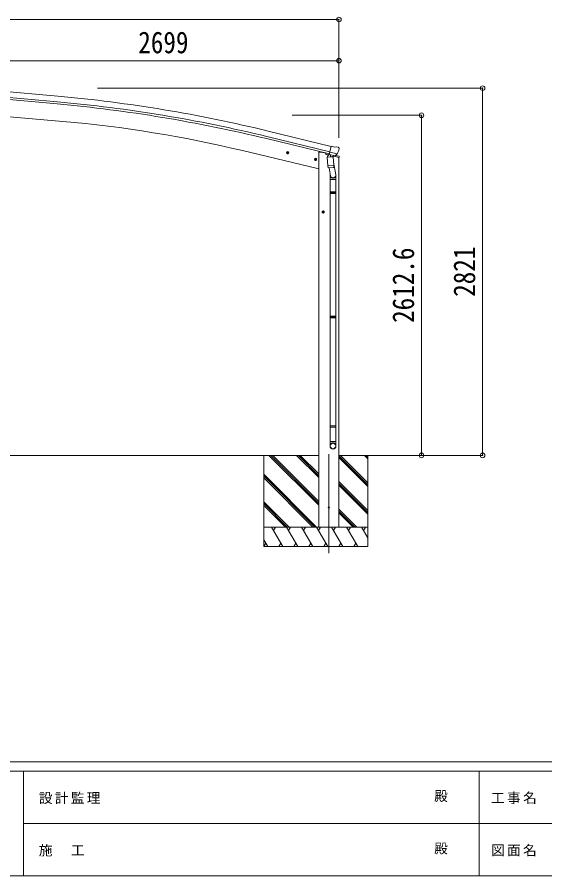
# Model space of a CAD drawing. Units: millimetres at full size. Extents: x -9783 to 33754, y -10064 to 6752.
# Drawn here: x -4018 to 36, y -6828 to -233 of the extents above; entities that cross this region are included whole.
import ezdxf
from ezdxf.enums import TextEntityAlignment as Align

# ---------------------------------------------------------------- set-up
doc = ezdxf.new("R2010")
doc.units = ezdxf.units.MM
doc.header["$LTSCALE"] = 35
doc.header["$PDMODE"] = 32
doc.header["$PDSIZE"] = 35
for name, color, linetype, lineweight in [('0-0_0', 7, 'Continuous', 9), ('0-1_本体', 4, 'Continuous', 9), ('0-2_部品', 7, 'Continuous', 9), ('0-8_PARTS2', 2, 'Continuous', 9), ('0-A_寸法', 6, 'Continuous', 9), ('F-0_240', 7, 'Continuous', 9)]:
    doc.layers.add(name, color=color, linetype=linetype, lineweight=lineweight)
doc.styles.add('ＭＳ ゴシック', font='')
doc.styles.get('ＭＳ ゴシック').set_extended_font_data('MS Gothic')

msp = doc.modelspace()

# ---------------------------------------------------------------- linework, layer by layer
at = {"layer": '0-0_0', "color": 6}
for p, q in [((-442.19, -3599.05), (-442.19, -778.05)), ((-911.2, -986.45), (-911.2, -3599.05))]:
    msp.add_line(p, q, dxfattribs=at)
at = {"layer": '0-0_0'}
for p, q in [((-6804.03, -3599.05), (-1700.78, -3599.05)), ((-2123.03, -3599.05), (-2123.03, -4299.05)), ((-1700.78, -3981.31), (-2083.04, -3599.05)), ((-1700.78, -3967.17), (-2068.9, -3599.05)), ((-1700.78, -3953.03), (-2054.76, -3599.05)), ((-1700.78, -3769.18), (-1870.91, -3599.05)), ((-1700.78, -3755.04), (-1856.77, -3599.05)), ((-1700.78, -3740.9), (-1842.62, -3599.05)), ((-948.94, -3599.05), (-1545.28, -3599.05)), ((-1323.03, -3824.42), (-1545.28, -3602.17)), ((-1323.03, -3838.56), (-1545.28, -3616.32)), ((-1323.03, -3810.28), (-1534.26, -3599.05)), ((-1323.03, -3626.43), (-1350.41, -3599.05)), ((-1323.03, -3612.29), (-1336.27, -3599.05)), ((-1323.03, -3599.05), (-1323.03, -4299.05)), ((-1716.88, -4149.05), (-2123.03, -3742.91)), ((-1731.03, -4149.05), (-2123.03, -3757.05)), ((-1745.17, -4149.05), (-2123.03, -3771.2)), ((-1323.03, -4022.41), (-1545.28, -3800.16)), ((-1323.03, -4036.55), (-1545.28, -3814.3)), ((-1323.03, -4050.7), (-1545.28, -3828.45)), ((-1929.02, -4149.05), (-2123.03, -3955.04)), ((-1943.16, -4149.05), (-2123.03, -3969.19)), ((-1957.3, -4149.05), (-2123.03, -3983.33)), ((-1408.52, -4149.05), (-1545.28, -4012.29)), ((-1422.66, -4149.05), (-1545.28, -4026.44)), ((-1436.8, -4149.05), (-1545.28, -4040.58)), ((-2123.03, -4149.05), (-1323.03, -4149.05)), ((-1977.64, -4299.05), (-2064.25, -4149.05)), ((-2049.25, -4175.03), (-2034.24, -4149.05)), ((-1862.17, -4299.05), (-1948.78, -4149.05)), ((-1918.78, -4149.05), (-1933.78, -4175.03)), ((-1746.7, -4299.05), (-1833.31, -4149.05)), ((-1818.3, -4175.03), (-1803.3, -4149.05)), ((-1631.23, -4299.05), (-1717.84, -4149.05)), ((-1702.83, -4175.03), (-1687.83, -4149.05)), ((-1515.76, -4299.05), (-1602.37, -4149.05)), ((-1587.36, -4175.03), (-1572.36, -4149.05)), ((-1400.29, -4299.05), (-1486.9, -4149.05)), ((-1471.89, -4175.03), (-1456.89, -4149.05)), ((-1323.03, -4232.88), (-1371.43, -4149.05)), ((-1356.42, -4175.03), (-1341.42, -4149.05)), ((-2108.11, -4273.07), (-2123.11, -4299.05)), ((-2093.11, -4299.05), (-2123.03, -4247.24)), ((-1992.64, -4273.07), (-2007.64, -4299.05)), ((-1877.17, -4273.07), (-1892.17, -4299.05)), ((-1761.7, -4273.07), (-1776.7, -4299.05)), ((-1646.23, -4273.07), (-1661.23, -4299.05)), ((-1530.76, -4273.07), (-1545.76, -4299.05)), ((-1415.29, -4273.07), (-1430.29, -4299.05)), ((-1323.03, -4299.05), (-2123.03, -4299.05))]:
    msp.add_line(p, q, dxfattribs=at)
at = {"layer": '0-1_本体'}
for p, q in [((-4187.49, -856.42), (-3710.16, -899.6)), ((-4186.02, -839.64), (-3708.64, -882.84)), ((-4182.26, -796.65), (-3704.75, -839.85)), ((-3667.95, -1033.47), (-4205.89, -986.41)), ((-1605.42, -1225.46), (-2088.3, -1107.98)), ((-1619.43, -1283.81), (-2102.49, -1166.32)), ((-1615.5, -1267.43), (-2098.51, -1149.96)), ((-1700.9, -1399.05), (-2286.58, -1258.44)), ((-1700.9, -1269.05), (-1680.9, -1269.05)), ((-1700.9, -1269.05), (-1700.9, -4149.05)), ((-1680.9, -1269.05), (-1647.39, -1277.1)), ((-1545.4, -1308.76), (-1545.4, -4149.05)), ((-1676.4, -1728.55), (-1656.4, -1728.55)), ((-1672.9, -1724.8), (-1666.4, -1721.05)), ((-1666.4, -1738.55), (-1666.4, -1718.55)), ((-1666.4, -1721.05), (-1659.9, -1724.8)), ((-1659.9, -1732.3), (-1666.4, -1736.06)), ((-1659.9, -1724.8), (-1659.9, -1732.3))]:
    msp.add_line(p, q, dxfattribs=at)
msp.add_lwpolyline([(-1666.4, -1736.06), (-1672.9, -1732.3), (-1672.9, -1724.8)], dxfattribs=at)
for radius in [8.5, 7.7, 6.5]:
    msp.add_circle((-1666.4, -1728.55), radius, dxfattribs=at)
for centre, radius, start, end in [((-4700.88, -11849.86), 11054.98, 76.33027, 84.83134), ((-4700.88, -11849.86), 10994.98, 76.33027, 84.83026), ((-4700.88, -11849.86), 11011.82, 76.33027, 84.83026), ((-4490.93, -10440.25), 9442.71, 76.5, 84.99999)]:
    msp.add_arc(centre, radius, start, end, dxfattribs=at)
at = {"layer": '0-2_部品'}
for p, q in [((-1578.9, -1231.29), (-1604.83, -1225.06)), ((-1578.9, -1231.29), (-1565.64, -1228.59)), ((-1551.16, -1231.78), (-1564.34, -1228.61)), ((-1548.06, -1234.03), (-1544.2, -1240.32)), ((-1543.84, -1242.6), (-1544.12, -1243.75)), ((-1929.51, -1276.8), (-1948.96, -1272.13)), ((-1946.53, -1272.71), (-1941.36, -1267.26)), ((-1944.4, -1279.91), (-1946.53, -1272.71)), ((-1941.57, -1284.18), (-1936.9, -1264.74)), ((-1941.36, -1267.26), (-1934.07, -1269.02)), ((-1934.07, -1269.02), (-1931.93, -1276.21)), ((-1732.61, -1324.07), (-1727.44, -1318.62)), ((-1727.65, -1335.54), (-1722.98, -1316.09)), ((-1727.44, -1318.62), (-1720.14, -1320.37)), ((-1647.27, -1278.58), (-1647.27, -1281.89)), ((-1624.55, -1291.29), (-1643.43, -1286.75)), ((-1634.97, -1308.46), (-1589.28, -1305.27)), ((-1630.3, -1375.3), (-1634.97, -1308.46)), ((-1620.55, -1286.69), (-1633.87, -1302.01)), ((-1633.87, -1302.01), (-1633.42, -1308.35)), ((-1619.61, -1286.63), (-1620.55, -1286.69)), ((-1616.53, -1289.1), (-1618.05, -1288.73)), ((-1579.82, -1297.91), (-1616.53, -1289.1)), ((-1557.89, -1282.91), (-1615.4, -1269.1)), ((-1610.57, -1290.92), (-1609.55, -1305.53)), ((-1582.36, -1299.92), (-1608.18, -1306.36)), ((-1591.06, -1302.09), (-1590.83, -1305.38)), ((-1589.28, -1305.27), (-1584.61, -1372.1)), ((-1542.71, -1310.93), (-1585.42, -1300.68)), ((-1577.45, -1298.39), (-1584.98, -1296.58)), ((-1581.66, -1298.14), (-1581.61, -1298.88)), ((-1578.29, -1298.28), (-1579.82, -1297.91)), ((-1574.75, -1297.82), (-1558.37, -1283.33)), ((-1571.22, -1294.83), (-1545.01, -1301.13)), ((-1542.71, -1304.04), (-1542.71, -1310.93)), ((-1715.59, -1328.15), (-1735.03, -1323.48)), ((-1730.48, -1331.26), (-1732.61, -1324.07)), ((-1720.14, -1320.37), (-1718.01, -1327.57)), ((-1630.3, -1375.3), (-1584.61, -1372.1)), ((-1630.28, -1375.3), (-1629.39, -1387.99)), ((-1586.34, -1347.34), (-1570.43, -1443.51)), ((-1583.75, -1384.57), (-1584.62, -1372.1)), ((-1585.59, -1386.71), (-1627.29, -1389.62)), ((-1621.86, -1389.24), (-1611.13, -1452.83)), ((-1614.28, -1446.01), (-1614.28, -1480.67)), ((-1584.14, -1385.93), (-1584.14, -1385.93)), ((-1568.28, -1480.67), (-1568.28, -1446.32)), ((-1614.28, -1480.67), (-1568.28, -1480.67)), ((-1612.28, -1480.67), (-1612.28, -1574.67)), ((-1570.28, -1480.67), (-1570.28, -1574.67)), ((-1614.28, -1576.67), (-1613.28, -1574.67)), ((-1614.28, -1576.67), (-1568.28, -1576.67)), ((-1614.28, -1576.67), (-1614.28, -1584.67)), ((-1613.28, -1574.67), (-1569.28, -1574.67)), ((-1568.28, -1576.67), (-1569.28, -1574.67)), ((-1614.28, -1584.67), (-1568.28, -1584.67)), ((-1614.28, -1584.67), (-1613.28, -1586.67)), ((-1613.28, -1586.67), (-1569.28, -1586.67)), ((-1612.28, -1586.67), (-1612.28, -2530.86)), ((-1570.28, -1586.67), (-1570.28, -2530.86)), ((-1676.78, -1730.73), (-1656.78, -1730.73)), ((-1673.28, -1726.98), (-1666.78, -1723.23)), ((-1666.78, -1740.73), (-1666.78, -1720.73)), ((-1666.78, -1723.23), (-1660.28, -1726.98)), ((-1660.28, -1734.48), (-1666.78, -1738.24)), ((-1660.28, -1726.98), (-1660.28, -1734.48)), ((-1614.28, -2532.86), (-1613.28, -2530.86)), ((-1614.28, -2532.86), (-1568.28, -2532.86)), ((-1614.28, -2532.86), (-1614.28, -2540.86)), ((-1614.28, -2540.86), (-1568.28, -2540.86)), ((-1614.28, -2540.86), (-1613.28, -2542.86)), ((-1613.28, -2530.86), (-1569.28, -2530.86)), ((-1613.28, -2542.86), (-1569.28, -2542.86)), ((-1612.28, -2542.86), (-1612.28, -3371.04)), ((-1570.28, -2542.86), (-1570.28, -3371.04)), ((-1568.28, -2532.86), (-1569.28, -2530.86)), ((-1614.28, -3373.04), (-1613.28, -3371.04)), ((-1614.28, -3373.04), (-1568.28, -3373.04)), ((-1614.28, -3373.04), (-1614.28, -3381.04)), ((-1614.28, -3381.04), (-1568.28, -3381.04)), ((-1614.28, -3381.04), (-1613.28, -3383.04)), ((-1613.28, -3371.04), (-1569.28, -3371.04)), ((-1613.28, -3383.04), (-1569.28, -3383.04)), ((-1612.28, -3383.04), (-1612.28, -3493.04)), ((-1570.28, -3383.04), (-1570.28, -3493.04)), ((-1568.28, -3373.04), (-1569.28, -3371.04)), ((-1614.28, -3527.19), (-1614.28, -3493.04)), ((-1614.28, -3493.04), (-1568.28, -3493.04)), ((-1568.28, -3527.19), (-1568.28, -3493.04))]:
    msp.add_line(p, q, dxfattribs=at)
for points in [[(-1610.26, -1290.51), (-1619.98, -1288.18), (-1604.83, -1225.06)], [(-1931.93, -1276.21), (-1937.1, -1281.66), (-1944.4, -1279.91)], [(-1610.26, -1290.51), (-1610.02, -1290.66), (-1585.25, -1296.61), (-1584.98, -1296.58)], [(-1557.62, -1282.33), (-1558.21, -1283.17), (-1558.37, -1283.33)], [(-1718.01, -1327.57), (-1723.18, -1333.02), (-1730.48, -1331.26)], [(-1568.28, -1576.67), (-1568.28, -1584.67), (-1569.28, -1586.67)], [(-1666.78, -1738.24), (-1673.28, -1734.48), (-1673.28, -1726.98)], [(-1568.28, -2532.86), (-1568.28, -2540.86), (-1569.28, -2542.86)], [(-1568.28, -3373.04), (-1568.28, -3381.04), (-1569.28, -3383.04)]]:
    msp.add_lwpolyline(points, dxfattribs=at)
for centre, radius in [((-1939.23, -1274.46), 8.5), ((-1939.23, -1274.46), 7.7), ((-1939.23, -1274.46), 6.5), ((-1725.31, -1325.82), 8.5), ((-1725.31, -1325.82), 7.7), ((-1725.31, -1325.82), 6.5), ((-1666.78, -1730.73), 8.5), ((-1666.78, -1730.73), 7.7), ((-1666.78, -1730.73), 6.5)]:
    msp.add_circle(centre, radius, dxfattribs=at)
at = {"layer": '0-2_部品', "color": 4}
msp.add_circle((-1623.15, -3999.05), 4.5, dxfattribs=at)
at = {"layer": '0-2_部品'}
for centre, radius, start, end in [((-1565.04, -1231.53), 3, 76.5, 101.5), ((-1740.92, -1196.5), 202.4, 334.90875, 346.5), ((-1552.32, -1236.64), 5, 31.5, 76.5), ((-1642.27, -1281.89), 5, 180, 256.5), ((-1617.94, -1288.25), 0.5, 221.23754, 256.5), ((-1611.17, -1291.01), 0.604, 7.79405, 79.40158), ((-1608.53, -1305.39), 1.03, 188.03431, 289.96103), ((-1582.61, -1298.95), 1, 284, 4), ((-1581.16, -1298.1), 0.5, 76.5, 184), ((-1578.18, -1297.79), 0.5, 256.5, 291.76246), ((-1545.71, -1304.04), 3, 0, 76.5), ((-1585.69, -1384.74), 1.95, 322.52234, 4.95983), ((-1627.43, -1387.63), 2, 190.53157, 274), ((-1585.73, -1384.71), 2, 274, 322.59038), ((-1598.28, -1446.32), 30, 0, 2.54858)]:
    msp.add_arc(centre, radius, start, end, dxfattribs=at)
for centre, major_axis, ratio, start_param, end_param in [((-1546.76, -1241.89), (1.57, -2.57), 0.99628, 0.7835347, 1.5707963), ((-1576.76, -1295.46), (0.73, -2.92), 0.997631, 5.8041905, 5.8929484), ((-1576.79, -1295.34), (-2.63, 3.16), 0.650902, 2.1145521, 2.1873627), ((-1576.73, -1295.56), (0.73, -2.92), 0.997631, 5.965759, 6.7621801), ((-1591.28, -1446.01), (-23, 0), 0.996195, 6.0000678, 10.0103449), ((-1591.28, -1446.01), (-21, 0), 0.996195, 0.3319459, 3.3482706), ((-1591.28, -3525.44), (23, 0), 0.996195, 6.2831853, 9.424778), ((-1591.28, -3527.19), (23, 0), 0.996195, 6.2831853, 9.424778), ((-1591.28, -3527.19), (0, -23.43), 0.981806, 4.712389, 7.8539816)]:
    msp.add_ellipse(centre, major_axis=major_axis, ratio=ratio, start_param=start_param, end_param=end_param, dxfattribs=at)
msp.add_ellipse((-1591.28, -3527.19), major_axis=(-21, 0), ratio=0.996195, dxfattribs=at)
at = {"layer": '0-8_PARTS2'}
msp.add_line((-1623.15, -3589.84), (-1623.15, -4349.05), dxfattribs=at)
at = {"layer": '0-A_寸法'}
for p, q in [((-6959.4, -250.69), (-1545.4, -250.69)), ((-1545.4, -250.69), (-1545.4, -567.31)), ((-4244.4, -567.31), (-1545.4, -567.31)), ((-1545.4, -567.31), (-1545.4, -1158.69)), ((-442.19, -778.05), (-3399.97, -778.05)), ((-911.2, -986.45), (-1904.91, -986.45)), ((-911.2, -3599.05), (-1240.03, -3599.05)), ((-442.19, -3599.05), (-911.2, -3599.05))]:
    msp.add_line(p, q, dxfattribs=at)
for p in [(-1545.4, -250.69), (-1545.4, -567.31), (-442.19, -778.05), (-911.2, -986.45), (-911.2, -3599.05), (-442.19, -3599.05)]:
    msp.add_point(p, dxfattribs=at)
at = {"layer": 'F-0_240', "color": 5}
for p, q in [((-9783.03, -5953.1), (9396.97, -5953.1)), ((-9783.03, -6023.1), (6285.75, -6023.1)), ((-3969.25, -6023.1), (-3969.25, -6828.1)), ((-469.25, -6023.1), (-469.25, -6828.1)), ((-3969.25, -6425.6), (3205.75, -6425.6)), ((-9783.03, -6828.1), (9396.97, -6828.1))]:
    msp.add_line(p, q, dxfattribs=at)

# ---------------------------------------------------------------- texts
at = {"layer": '0-A_寸法', "color": 7, "style": 'ＭＳ ゴシック', "width": 0.85}
msp.add_text('2699', height=166.8, dxfattribs=at).set_placement((-3087.4, -560.31), align=Align.BOTTOM_LEFT)
for s, p in [('2612.6', (-918.2, -2581.5)), ('2821', (-449.19, -2381.05))]:
    msp.add_text(s, height=166.8, rotation=90, dxfattribs=at).set_placement(p, align=Align.BOTTOM_LEFT)
at = {"layer": 'F-0_240', "style": 'ＭＳ ゴシック'}
for p in [(-814.24, -6276.85), (-814.24, -6679.35)]:
    msp.add_text('殿', height=76.98, dxfattribs=at).set_placement(p, align=Align.BOTTOM_LEFT)
at = {"layer": 'F-0_240', "char_height": 76.98, "attachment_point": 7, "style": 'ＭＳ ゴシック'}
for s, insert in [('\\T1.17;設計監理', (-3851.04, -6276.85)), ('\\T1.17;工事名', (-376.96, -6276.85)), ('\\T1.17;施\u3000工', (-3851.04, -6679.35)), ('\\T1.17;図面名', (-376.96, -6679.35))]:
    msp.add_mtext(s, dxfattribs=dict(at, insert=insert))

doc.saveas('drawing.dxf')
